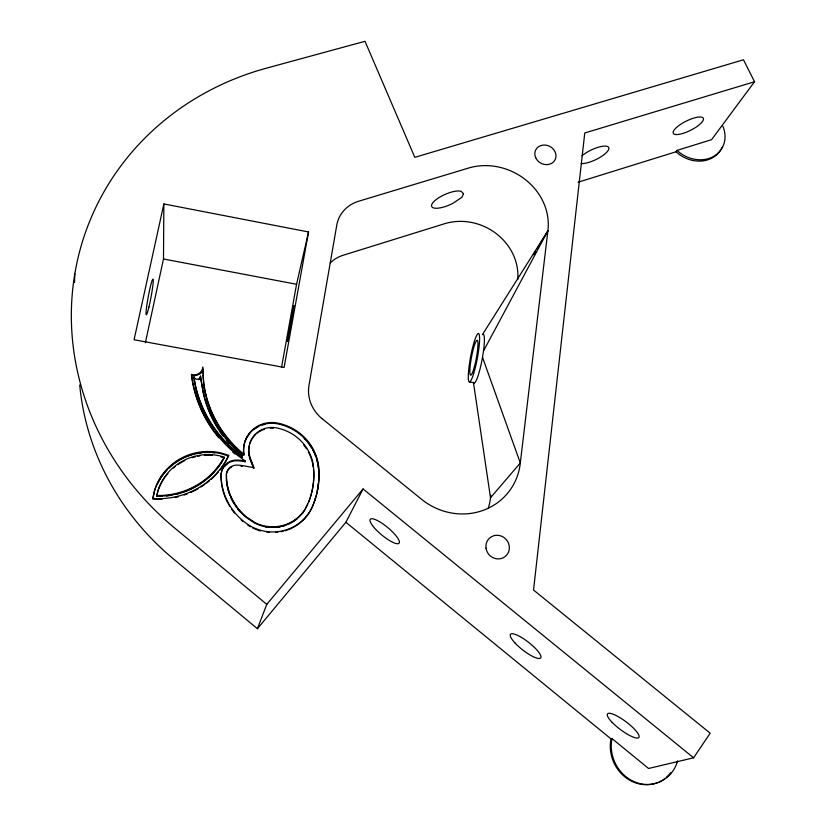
<?xml version="1.0" encoding="UTF-8"?>
<svg xmlns="http://www.w3.org/2000/svg" width="826" height="826" viewBox="0 0 826 826"><rect width="100%" height="100%" fill="white"/><g stroke="black" fill="none" stroke-linecap="round" stroke-linejoin="round"><path stroke-width="1.24" d="M145.366 342.738L163.486 258.992L163.868 203.95L308.542 231.961L284.092 367.436L134.07 339.754L163.868 203.95M74.536 282.502L74.825 273.736M192.592 382.438A126.006 118.655 16 0 1 191.508 375.252L191.57 374.426A8.601 8.074 2.3 0 0 202.752 368.251L202.886 367.002M193.914 377.75L193.965 376.935A3.325 3.128 2.2 0 0 200.511 376.15L203.186 391.586A117.044 110.416 16.3 0 0 236.164 450.046L242.111 455.332L242.194 457.139L239.106 454.868A124.065 116.817 16.1 0 1 194.781 383.295L193.914 377.75A3.325 3.128 2.2 0 0 194.771 379.155M200.006 378.535A3.325 3.128 2.2 0 0 200.45 376.976L200.511 376.15M191.508 375.252A8.58 8.053 2.3 0 0 202.68 369.088L202.649 369.418A8.58 8.053 2.3 0 1 200.181 373.775M322.026 418.617A36.726 34.775 20 0 1 308.996 385.288L336.791 225.095A35.291 32.049 19 0 1 358.742 201.203L468.487 168.081A58.956 52.771 26.2 0 1 547.875 230.836L520.308 462.994A62.662 59.224 36.2 0 1 483.375 510.272A62.662 59.224 36.2 0 1 421.601 499.317L322.026 418.617M490.83 495.208L490.51 497.768A57.469 54.898 37.8 0 1 488.373 507.876M223.98 458.162L224.135 457.181L220.098 455.942A52.234 50.623 -6.6 0 0 157.694 491.336L156.806 496.343M473.566 382.273A24.656 3.51 -79.4 0 0 482.508 357.307L483.489 350.998A24.656 3.51 -79.4 0 0 482.89 334.458M228.503 456.303L228.657 455.312L220.841 452.906A55.528 53.814 -6.6 0 0 154.503 490.499L152.769 498.439L158.437 498.708A76.859 72.802 -4.7 0 0 226.252 460.113L228.657 455.312M249.235 445.689L248.915 447.444A25.327 24.388 10 0 0 250.133 458.853L253.881 468.404M281.511 367.405L296.565 284.278L308.542 231.961M242.194 457.139L242.111 455.332M202.752 368.251L203.692 383.997A114.907 108.423 16.3 0 0 243.835 455.064L243.969 454.362A30.541 29.395 10 0 1 244.145 444.646A28.528 27.454 9.7 0 1 277.515 423.057A51.274 49.601 8.3 0 1 318.877 468.404A85.016 82.115 1.6 0 1 312.527 506.307A43.644 42.415 8.6 0 1 247.005 523.87A61.64 59.709 11.3 0 1 221.11 475.095A15.549 15.023 1.9 0 1 237.558 460.072A63.519 61.981 -3.9 0 1 245.198 460.97L244.992 461.951M79.709 384.957A264.97 249.245 19.3 0 0 173.295 558.81L257.413 628.72L266.777 604.353L174.627 527.99A288.47 268.037 19.8 0 1 76.209 266.22A288.47 268.037 19.8 0 1 266.478 68.155L365.009 41.3L414.807 157.332L743.483 59.782L754.53 81.743L584.767 132.976L533.544 590.043L710.184 733.209L693.603 757.803L648.575 768.479L611.994 738.589L610.817 739.879A36.53 33.308 67.2 0 0 622.959 775.242A36.53 33.308 67.2 0 0 657.259 782.718M611.994 738.589L611.798 739.569A36.612 33.381 67.1 0 0 637.29 782.872A36.612 33.381 67.1 0 0 677.619 760.901M153.037 498.212L154.514 491.15A55.435 53.731 -6.7 0 1 220.738 453.608L228.544 456.014L226.148 460.805A76.735 72.698 -4.8 0 1 219.788 470.17M249.091 446.412L250.01 442.726A23.355 22.478 9.7 0 1 276.586 427.899A46.05 44.552 8.3 0 1 313.095 463.851L313.921 471.698A79.771 77.045 1.6 0 1 308.914 501.423L304.897 509.766A38.347 37.273 8.5 0 1 254.842 523.199L246.406 517.592A56.354 54.588 11.3 0 1 226.448 480.04L226.458 473.711A10.294 9.953 1.9 0 1 235.864 465.11L237.909 465.131A58.223 56.818 -3.9 0 1 244.269 465.916L254.036 467.722L250.278 458.151A25.369 24.419 10 0 1 249.06 446.732M224.135 457.181L223.412 458.606A73.597 69.714 -4.7 0 1 158.478 495.507L156.795 495.435M223.268 459.586L224.022 457.883L220.996 456.954M257.413 628.72L345.887 522.269L363.058 488.951L693.603 757.803M307.799 504.118L305.145 509.146A38.409 37.325 8.6 0 1 255.007 522.6L246.551 516.983A56.436 54.671 11.3 0 1 226.561 479.369L226.365 475.146M483.489 350.998L547.875 230.836L482.425 334.633M533.648 254.759L535.589 251.496M536.879 249.318L547.875 230.836M578.076 182.226L676.081 151.747L677.041 150.384L711.578 139.656L754.53 81.743M266.777 604.353L363.058 488.951M152.779 499.08L157.312 499.296M469.612 381.973L474.392 382.861M163.486 258.992L296.565 284.278M242.328 456.437L239.23 454.166A124.261 116.982 16.1 0 1 194.843 382.479L193.965 376.935M245.198 460.97L237.96 455.653A126.213 118.81 16.1 0 1 191.57 374.426M242.947 460.113L245.054 461.672A63.416 61.888 -4.1 0 0 237.434 460.763A15.518 15.002 1.8 0 0 221.007 475.776A61.537 59.617 11.3 0 0 221.626 483.974M345.887 522.269L611.023 738.898M240.283 454.527L241.977 456.035M677.041 150.384L677.661 150.962A30.221 25.699 32.2 0 0 713.303 156.568A30.221 25.699 32.2 0 0 722.843 126.151M676.081 151.747L676.7 152.325A30.17 25.668 32.2 0 0 722.12 147.224M253.345 467.495L250.071 459.132A25.307 24.367 9.9 0 1 249.38 456.912M482.508 357.307L520.308 462.994L490.51 497.768L473.474 382.624M200.45 376.976L202.546 389.056M202.731 390.161L203.113 392.391A116.858 110.261 16.3 0 0 207.409 407.301M194.234 380.301L194.585 382.521M313.178 466.989L312.847 464.532A45.977 44.49 8.2 0 0 312.001 460.98M203.01 375.087L203.764 383.181A115.093 108.567 16.3 0 0 243.969 454.362M313.508 469.447L313.673 472.369A79.647 76.932 1.5 0 1 313.446 481.424M202.68 369.088L202.897 373.311M517.737 279.653A54.33 49.395 26.3 0 0 444.429 223.774L342.924 255.337A32.482 29.922 18.5 0 0 330.224 263.009M670.681 772.744A36.53 33.308 67.2 0 1 666.283 777.359M664.631 778.67A36.53 33.308 67.2 0 1 662.896 779.878M661.079 780.952A36.53 33.308 67.2 0 1 659.2 781.902M581.927 155.815A16.902 5.338 -25.6 0 1 604.415 146.099A16.902 5.338 -25.6 0 1 603.672 154.937A16.902 5.338 -25.6 0 1 581.277 163.548M199.469 379.186A3.325 3.128 2.2 0 1 198.787 379.671M243.009 521.526A61.537 59.617 11.3 0 1 241.171 519.957M234.501 512.998A61.537 59.617 11.3 0 1 231.61 509.157M229.659 506.152A61.537 59.617 11.3 0 1 228.451 504.077M227.883 503.034A61.537 59.617 11.3 0 1 221.802 485.141M301.077 522.073A43.572 42.353 8.5 0 0 312.28 506.927A84.871 81.991 1.5 0 0 318.619 469.085A51.191 49.529 8.2 0 0 277.319 423.8A28.476 27.413 9.6 0 0 244 445.369A30.49 29.354 10 0 0 243.835 455.064M300.096 522.889A43.572 42.353 8.5 0 1 295.925 525.863M294.83 526.523A43.572 42.353 8.5 0 1 285.176 530.705M283.091 531.273A43.572 42.353 8.5 0 1 280.985 531.737M277.773 532.233A43.572 42.353 8.5 0 1 275.616 532.44M269.1 532.419A43.572 42.353 8.5 0 1 266.932 532.202M260.531 530.922A43.572 42.353 8.5 0 1 258.455 530.292M257.433 529.931A43.572 42.353 8.5 0 1 252.436 527.804M250.526 526.781A43.572 42.353 8.5 0 1 247.748 525.078M164.457 477.965A52.152 50.551 -6.7 0 0 157.694 491.997L156.806 496.075L158.478 496.158A73.473 69.611 -4.8 0 0 223.309 459.308M165.097 477.046A52.152 50.551 -6.7 0 1 167.885 473.525M173.46 467.991A52.152 50.551 -6.7 0 1 175.205 466.566M177.931 464.573A52.152 50.551 -6.7 0 1 184.766 460.629M192.117 457.728A52.152 50.551 -6.7 0 1 195.39 456.819M197.6 456.334A52.152 50.551 -6.7 0 1 199.82 455.942M204.311 455.436A52.152 50.551 -6.7 0 1 212.21 455.456M218.332 471.935A76.735 72.698 -4.8 0 1 211.126 479.317M209.391 480.835A76.735 72.698 -4.8 0 1 206.676 483.014M204.817 484.397A76.735 72.698 -4.8 0 1 200.955 486.999M197.961 488.806A76.735 72.698 -4.8 0 1 190.641 492.502M187.378 493.855A76.735 72.698 -4.8 0 1 184.053 495.063M178.395 496.756A76.735 72.698 -4.8 0 1 174.936 497.572M161.999 499.255A76.735 72.698 -4.8 0 1 158.437 499.348M240.965 466.132A58.119 56.726 -4 0 1 242.235 466.298M226.345 474.392A10.284 9.933 1.8 0 1 231.734 466.917M234.863 453.939A126.006 118.655 16 0 1 232.922 452.287M218.756 437.78A126.006 118.655 16 0 1 192.819 383.625M229.174 443.634A116.858 110.261 16.3 0 1 226.768 440.826M222.968 436.004A116.858 110.261 16.3 0 1 219.448 430.996M218.776 429.974A116.858 110.261 16.3 0 1 207.822 408.426M249.855 443.438A23.314 22.447 9.6 0 1 253.685 436.562M254.336 435.808A23.314 22.447 9.6 0 1 255.73 434.383M257.247 433.092A23.314 22.447 9.6 0 1 258.889 431.936M259.736 431.409A23.314 22.447 9.6 0 1 261.522 430.46M262.441 430.057A23.314 22.447 9.6 0 1 264.33 429.344M270.298 428.219A23.314 22.447 9.6 0 1 273.344 428.24M303.576 444.811A45.977 44.49 8.2 0 1 306.467 448.776M308.346 451.936A45.977 44.49 8.2 0 1 311.66 459.814M313.353 482.425A79.647 76.932 1.5 0 1 308.666 502.053M224.383 466.597A15.508 14.992 1.8 0 1 227.449 463.799M318.382 483.272A84.82 81.939 1.5 0 1 318.144 485.399M317.68 488.589A84.82 81.939 1.5 0 1 317.287 490.706M315.501 498.037A84.82 81.939 1.5 0 1 314.861 500.091M304.164 438.42A51.16 49.508 8.2 0 1 305.672 440.01M307.117 441.652A51.16 49.508 8.2 0 1 309.141 444.233M309.781 445.121A51.16 49.508 8.2 0 1 311.567 447.868M312.651 449.757A51.16 49.508 8.2 0 1 314.128 452.669M314.995 454.661A51.16 49.508 8.2 0 1 315.78 456.685M316.472 458.74A51.16 49.508 8.2 0 1 317.576 462.932M317.979 465.059A51.16 49.508 8.2 0 1 318.423 468.28M245.281 441.032A28.466 27.403 9.6 0 1 246.262 438.823M246.829 437.759A28.466 27.403 9.6 0 1 249.555 433.764M253.902 429.53A28.466 27.403 9.6 0 1 258.022 426.877M262.554 424.967A28.466 27.403 9.6 0 1 264.929 424.306M241.915 453.773A114.835 108.361 16.2 0 1 240.077 452.163M237.392 449.685A114.835 108.361 16.2 0 1 233.108 445.369M231.456 443.583A114.835 108.361 16.2 0 1 226.758 438.059M226.014 437.109A114.835 108.361 16.2 0 1 221.76 431.275M221.089 430.274A114.835 108.361 16.2 0 1 217.3 424.172M216.133 422.096A114.835 108.361 16.2 0 1 212.891 415.736M212.396 414.652A114.835 108.361 16.2 0 1 207.047 400.3M205.829 395.768A114.835 108.361 16.2 0 1 205.044 392.35M204.373 388.922A114.835 108.361 16.2 0 1 203.991 386.62M239.055 455.157A123.983 116.755 16 0 1 236.133 452.782M231.425 448.632A123.983 116.755 16 0 1 227.821 445.162M226.087 443.376A123.983 116.755 16 0 1 221.884 438.782M220.284 436.892A123.983 116.755 16 0 1 215.7 431.038M214.254 429.035A123.983 116.755 16 0 1 210.836 423.914M210.186 422.871A123.983 116.755 16 0 1 205.942 415.426M205.385 414.342A123.983 116.755 16 0 1 202.256 407.734M201.781 406.619A123.983 116.755 16 0 1 195.772 388.303M240.005 511.717A56.313 54.557 11.2 0 1 237.888 509.188M236.566 507.432A56.313 54.557 11.2 0 1 235.317 505.636M234.14 503.788A56.313 54.557 11.2 0 1 230.63 497.015M229.814 495.001A56.313 54.557 11.2 0 1 227.842 488.806M227.584 487.763A56.313 54.557 11.2 0 1 227.14 485.647M226.634 482.456A56.313 54.557 11.2 0 1 226.407 480.309M249.122 455.787A25.307 24.367 9.9 0 1 248.667 452.338M303.565 511.862A38.316 37.253 8.5 0 1 302.202 513.638M297.525 518.429A38.316 37.253 8.5 0 1 289.017 523.921M285.889 525.233A38.316 37.253 8.5 0 1 282.626 526.265M280.417 526.792A38.316 37.253 8.5 0 1 277.03 527.349M267.892 527.36A38.316 37.253 8.5 0 1 265.621 527.029M157.529 483.695A55.404 53.7 -6.7 0 1 166.955 470.046M168.638 468.352A55.404 53.7 -6.7 0 1 173.14 464.429M174.09 463.706A55.404 53.7 -6.7 0 1 179.077 460.381M180.109 459.783A55.404 53.7 -6.7 0 1 186.593 456.664M187.709 456.22A55.404 53.7 -6.7 0 1 194.585 454.083M195.752 453.815A55.404 53.7 -6.7 0 1 201.668 452.834M204.053 452.617A55.404 53.7 -6.7 0 1 210.041 452.514M212.437 452.648A55.404 53.7 -6.7 0 1 214.812 452.885M222.628 460.681A73.421 69.56 -4.8 0 1 215.194 470.923M214.347 471.873A73.421 69.56 -4.8 0 1 202.845 482.136M201.936 482.787A73.421 69.56 -4.8 0 1 196.278 486.359M195.308 486.906A73.421 69.56 -4.8 0 1 181.906 492.699M180.832 493.029A73.421 69.56 -4.8 0 1 175.36 494.495M172.035 495.177A73.421 69.56 -4.8 0 1 166.418 495.982M161.886 496.333A73.421 69.56 -4.8 0 1 158.489 496.426M294.025 305.94L287.427 341.024L294.025 305.94M463.51 193.676L461.951 197.207L453.381 203.051A17.191 5.71 -23.7 0 1 433.619 207.946A17.191 5.71 -23.7 0 1 437.739 198.416A17.191 5.71 -23.7 0 1 458.606 190.94L461.063 191.291L463.51 193.676M372.547 525.615A18.709 4.77 39.7 0 0 397.977 543.704A18.709 4.77 39.7 0 0 383.636 524.386A18.709 4.77 39.7 0 0 372.547 525.615M535.723 157.797A10.852 9.499 27.2 0 0 553.957 161.431A10.852 9.499 27.2 0 0 546.544 145.252A10.852 9.499 27.2 0 0 535.723 157.797M486.018 548.165A12.08 11.461 49.1 0 0 504.892 556.745A12.08 11.461 49.1 0 0 501.991 536.363A12.08 11.461 49.1 0 0 486.018 548.165M473.649 373.651A24.666 3.438 -79.4 0 0 478.966 333.941A24.666 3.438 -79.4 0 0 469.178 365.65A24.666 3.438 -79.4 0 0 473.649 373.651M682.534 133.533A16.799 5.08 -26.6 0 0 703.349 118.314A16.799 5.08 -26.6 0 0 679.003 125.459A16.799 5.08 -26.6 0 0 682.534 133.533M148.948 306.993A18.141 1.404 -79.4 0 0 153.058 279.178A18.141 1.404 -79.4 0 0 146.904 304.732A18.141 1.404 -79.4 0 0 148.948 306.993M515.083 643.062A19.174 4.811 38 0 0 540.607 658.012A19.174 4.811 38 0 0 521.103 637.207A19.174 4.811 38 0 0 515.083 643.062M612.231 722.471A19.648 4.801 36.9 0 0 638.735 737.618A19.648 4.801 36.9 0 0 618.581 716.865A19.648 4.801 36.9 0 0 612.231 722.471M474.361 366.93A17.769 2.478 -79.4 0 0 477.191 340.281A17.769 2.478 -79.4 0 0 470.17 366.021A17.769 2.478 -79.4 0 0 474.361 366.93"/></g></svg>
